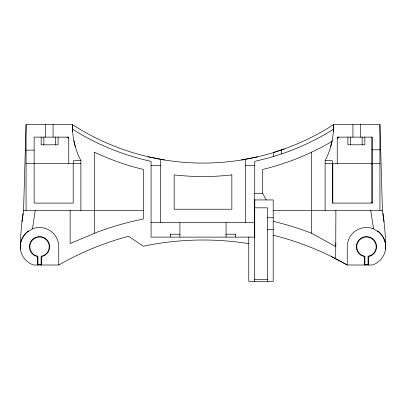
<?xml version="1.0" encoding="UTF-8"?>
<svg xmlns="http://www.w3.org/2000/svg" width="406" height="406" viewBox="0 0 406 406"><rect width="100%" height="100%" fill="white"/><g stroke="black" fill="none" stroke-linecap="round" stroke-linejoin="round"><path stroke-width="0.61" d="M254.735 207.826L254.735 199.94M385.538 249.248C386.548 242.22 383.112 234.917 377.331 230.892M335.889 210.389L335.696 258.739M385.568 244.508L385.583 242.555A264.727 264.727 0 0 0 382.904 213.399L382.432 210.389L379.93 124.617L333.585 124.617A240.895 240.895 0 0 1 72.415 124.617L26.07 124.617L23.568 210.389L22.005 221.696M23.096 213.399A264.727 264.727 0 0 0 20.417 242.555L20.462 249.248M333.585 124.617L333.356 131.651M335.858 243.59L335.696 246.64L311.661 233.242L308.205 231.922A303.14 303.14 0 0 0 278.049 222.518L273.197 221.331M28.669 230.892C23.614 234.455 20.259 240.504 20.3 246.736A19.229 19.229 0 0 0 32.17 264.504L33.652 265.006L58.763 265.006A289.676 289.676 0 0 1 125.449 237.119L128.545 236.292L143.354 246.219L148.966 245.092A289.676 289.676 0 0 1 245.122 243.087L248.771 243.661M35.256 210.389L32.475 228.847A19.229 19.229 0 0 1 58.763 246.736L58.763 265.006M332.113 140.679L330.687 146.586M333.493 129.215L330.92 130.833A244.742 244.742 0 0 1 285.479 152.61L269.457 157.731L254.735 161.385L254.735 237.114L151.073 237.114L151.073 161.339L147.403 160.527A244.742 244.742 0 0 1 75.08 130.833L72.507 129.215M337.239 138.223L338.995 137.116M331.951 141.42L330.941 142.024A254.359 254.359 0 0 1 315.538 150.291L310.28 152.813A254.359 254.359 0 0 1 266.443 168.505L262.616 169.444L262.626 193.718M32.475 228.847L27.095 232.075A19.229 19.229 0 0 0 20.843 242.189M94.339 233.242L94.339 152.154L95.72 152.813A254.359 254.359 0 0 0 139.557 168.505L143.384 169.444L143.354 219.022L140.258 219.646A303.14 303.14 0 0 0 97.795 231.922L70.142 243.59L70.142 210.389M284.185 148.987L273.71 152.468L273.71 156.477M257.724 156.782L241.479 159.989M371.855 149.809L379.93 149.809M26.07 150.134L34.145 150.134M80.88 210.389L80.88 160.7L73.572 160.7L73.572 163.466M325.12 210.389L325.12 160.7L332.428 160.7L332.428 203.081L372.236 203.081L372.236 137.116L337.239 137.116L337.239 163.466M26.07 163.466L80.88 163.466M325.12 163.466L379.93 163.466M371.855 164.044L372.236 164.044M151.073 165.409L160.69 165.409M245.31 165.409L254.735 165.409M254.735 193.383L262.626 193.378L266.27 199.94M371.855 202.695L372.236 202.695M254.542 207.826L267.427 207.826L267.427 281.383M23.568 210.389L143.364 210.389M273.197 210.389L382.432 210.389M267.427 217.748L273.197 217.748M151.073 222.691L254.735 222.691M267.427 229.527L273.197 229.527M170.2 234.232L179.924 234.232M226.076 234.232L235.8 234.232M37.941 264.621L41.123 264.621M364.877 264.621L368.059 264.621M254.542 279.46L267.427 279.46M164.521 159.989L148.276 156.782M273.197 235.191L274.715 235.561A289.676 289.676 0 0 1 347.237 265.006L372.348 265.006L373.83 264.504A19.229 19.229 0 0 0 385.7 246.736L385.654 245.163M331.255 256.485L347.237 265.006L347.237 246.736A19.229 19.229 0 0 1 373.525 228.847L370.744 210.389M373.525 228.847L378.905 232.075A19.229 19.229 0 0 1 385.157 242.189M67.005 137.116L68.761 138.223M75.313 146.586L73.887 140.679M382.904 213.399L383.995 221.696M385.654 245.427L385.583 242.555M72.644 131.651L72.415 124.617M20.417 242.555L20.432 244.508M379.93 124.617L379.93 210.389M371.855 137.116L371.855 203.081M368.44 265.006L368.44 256.617L371.526 255.496A10.114 10.114 0 0 0 376.24 249.355L376.58 246.736L376.24 244.118A10.114 10.114 0 0 0 356.701 244.118L356.356 246.736L356.701 249.355A10.114 10.114 0 0 0 361.411 255.496L364.497 256.617L364.497 265.006M368.059 265.006L368.059 256.232C373.55 255.643 377.357 249.487 375.865 244.219A9.724 9.724 0 0 0 357.072 244.219C355.58 249.487 359.386 255.643 364.877 256.232L364.877 265.006M364.832 137.116L364.832 144.81L347.912 144.81L347.912 137.116M362.142 137.116L362.142 144.81M360.604 124.617L360.604 137.116M352.91 124.617L352.91 137.116M350.601 137.116L350.601 144.81M332.813 163.466L332.813 203.081M311.661 152.154L311.661 233.242M281.657 149.86L281.657 153.93M254.542 281.383L254.542 199.94L273.197 199.94L273.197 281.383L248.771 281.383L248.771 237.114M245.31 159.325L245.31 222.691M235.632 234.232L235.632 237.114M226.076 222.691L226.076 237.114M179.924 222.691L179.924 237.114M170.368 234.232L170.368 237.114M160.69 159.325L160.69 222.691M73.187 163.466L73.187 203.081L34.145 203.081L34.145 137.116L68.761 137.116L68.761 163.466M58.088 137.116L58.088 144.81L41.168 144.81L41.168 137.116M55.399 137.116L55.399 144.81M53.09 124.617L53.09 137.116M45.396 124.617L45.396 137.116M43.858 137.116L43.858 144.81M41.503 265.006L41.503 256.617L44.589 255.496A10.114 10.114 0 0 0 49.299 249.355L49.644 246.736L49.299 244.118A10.114 10.114 0 0 0 29.76 244.118L29.42 246.736L29.76 249.355A10.114 10.114 0 0 0 34.474 255.496L37.56 256.617L37.56 265.006M41.123 265.006L41.123 256.232C46.614 255.643 50.42 249.487 48.928 244.219A9.724 9.724 0 0 0 30.135 244.219C28.643 249.487 32.45 255.643 37.941 256.232L37.941 265.006M26.07 124.617L26.07 210.389M80.88 160.7A76.298 76.298 0 0 1 72.415 125.581M333.585 125.581A76.298 76.298 0 0 1 325.12 160.7M231.846 174.9L226.284 175.473A254.359 254.359 0 0 1 179.716 175.473L174.154 174.9L174.154 209.232L231.846 209.232L231.846 174.9"/></g></svg>
